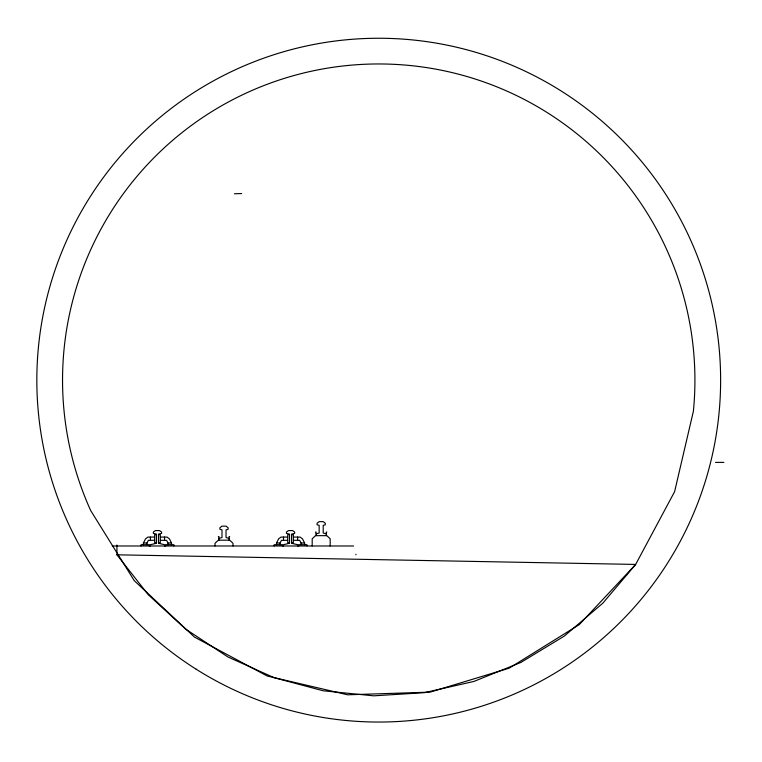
<?xml version="1.0" encoding="UTF-8"?>
<svg xmlns="http://www.w3.org/2000/svg" width="762" height="762" viewBox="0 0 762 762"><rect width="100%" height="100%" fill="white"/><g stroke="black" fill="none" stroke-linecap="round" stroke-linejoin="round"><path stroke-width="1.14" d="M143.427 544.706L143.427 543.02L145.513 538.848L147.923 537.077L154.648 537.077M146.999 544.706L146.999 543.02L148.352 540.325L154.648 540.325M276.511 544.706L276.511 543.02L278.597 538.848L281.007 537.077L287.731 537.077M280.083 544.706L280.083 543.02L281.435 540.325L287.731 540.325M218.894 538.391L221.99 537.534L221.99 529.857L219.913 529.295L219.913 527.733L221.99 526.132L226.038 526.132L228.114 527.733L228.114 529.295L226.038 529.857L226.038 537.534L229.124 538.391M316.068 533.895L319.164 533.038L319.164 525.351L317.087 524.799L317.087 523.237L319.164 521.627L323.212 521.627L325.288 523.237L325.288 524.799L323.212 525.351L323.212 533.038L326.298 533.895M234.41 193.748L241.649 193.558M715.499 462.391L723.9 462.391M315.525 532.057L316.068 532.057L316.068 535.657M326.85 532.057L326.298 532.057L326.298 535.657M156.448 534.714L154.648 534.714L154.648 542.687L156.448 542.687M158.496 534.714L160.296 534.714L160.296 542.687L158.496 542.687M289.531 534.714L287.731 534.714L287.731 542.687L289.531 542.687M291.579 534.714L293.37 534.714L293.37 542.687L291.579 542.687M218.351 536.562L218.894 536.562L218.894 540.163M229.676 536.562L229.124 536.562L229.124 540.163M160.296 537.077L167.021 537.077L169.431 538.848L171.517 543.02L171.517 544.706M293.37 537.077L300.095 537.077L302.514 538.848L304.6 543.02L304.6 544.706M160.296 540.325L166.592 540.325L167.945 543.02L167.945 544.706M293.37 540.325L299.676 540.325L301.019 543.02L301.019 544.706M143.427 543.02L146.999 543.02M167.945 543.02L171.517 543.02M276.511 543.02L280.083 543.02M301.019 543.02L304.6 543.02M112.214 545.983L353.654 545.983M116.929 554.269L117.862 554.269M116.929 554.803L635.66 564.432L579.215 624.649L509.102 668.207L430.101 692.134L347.605 694.801L267.224 676.018L194.453 637.08L134.226 580.625L90.668 510.511A316.182 316.182 0 0 1 327.365 68.161A316.182 316.182 0 0 1 693.382 411.28L674.608 491.652L635.66 564.432L602.866 603.142L564.29 636.089L520.913 662.426L473.888 681.447L424.405 692.677L373.771 695.83L323.279 690.801L274.253 677.742L227.962 656.987L185.595 629.069L148.257 594.712L116.929 554.803L118.186 554.803M355.911 554.269L355.911 554.803M330.184 545.983L330.184 538.782L326.85 535.657L315.525 535.657L312.191 538.782L312.191 545.983M306.962 545.983L306.962 544.706L298.656 544.706L298.656 545.983M297.609 537.077L297.609 540.325M297.713 545.983L297.713 544.706L291.579 543.287L291.579 534.114L294.656 533.381L294.656 532L292.579 530.571L288.531 530.571L286.445 532L286.445 533.381L289.531 534.114L289.531 543.287L283.397 544.706L283.397 545.983M283.493 537.077L283.493 540.325M282.445 545.983L282.445 544.706L274.149 544.706L274.149 545.983M233.01 545.983L233.01 543.287L229.676 540.163L218.351 540.163L215.017 543.287L215.017 545.983M173.879 545.983L173.879 544.706L165.583 544.706L165.583 545.983M164.63 545.983L164.63 544.706L158.496 543.287L158.496 534.114L161.573 533.381L161.573 532L159.496 530.571L155.448 530.571L153.372 532L153.372 533.381L156.448 534.114L156.448 543.287L150.314 544.706L150.314 545.983M164.525 537.077L164.525 540.325M150.419 537.077L150.419 540.325M149.362 545.983L149.362 544.706L141.065 544.706L141.065 545.983M116.929 545.03L116.929 553.117M196.148 669.207A341.89 341.89 0 0 0 720.357 393.735A341.89 341.89 0 0 0 219.694 77.495A341.89 341.89 0 0 0 196.148 669.207"/></g></svg>
